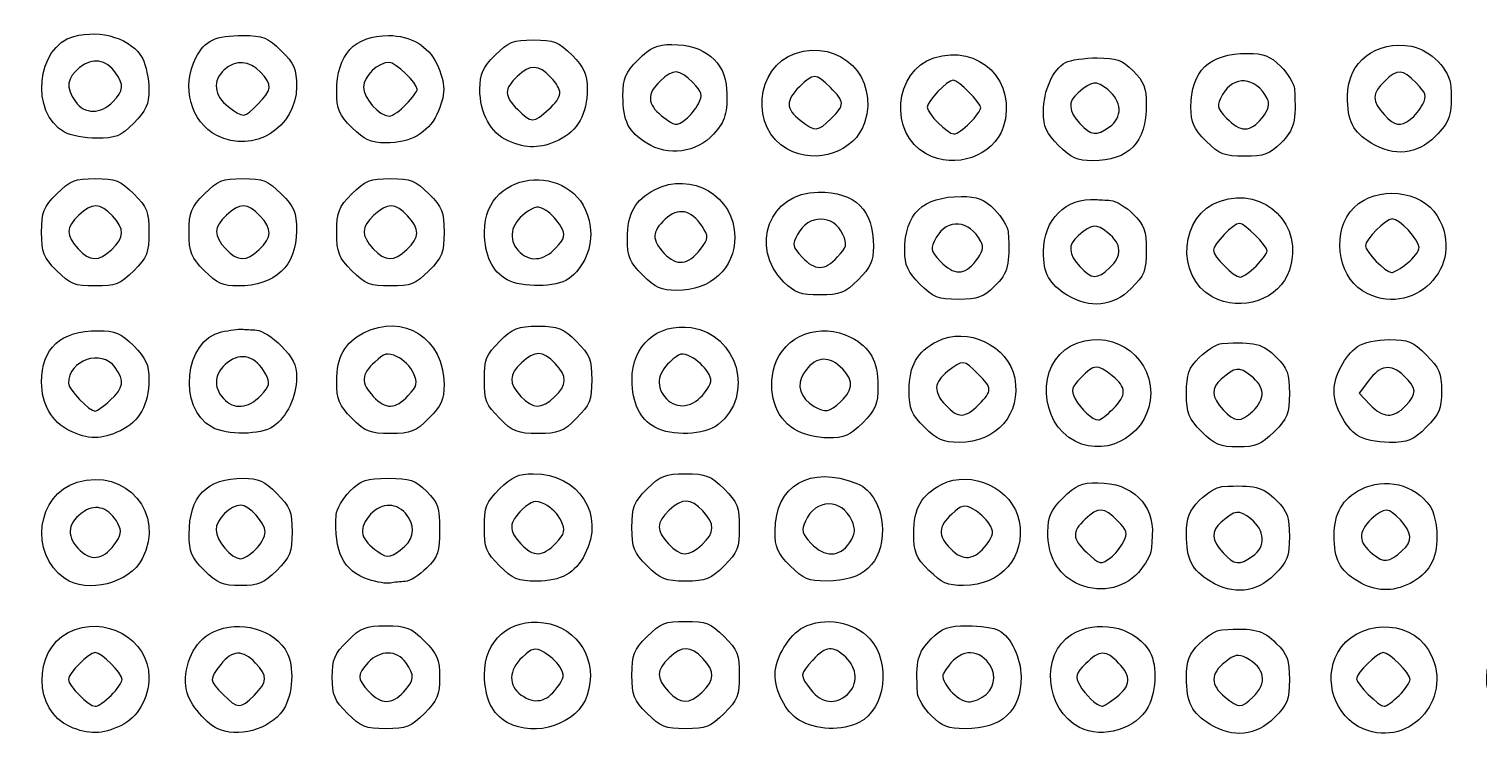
# Model space of a CAD drawing. Extents: x -1 to 2559, y 1 to 1442.
# Drawn here: x 1259.1 to 1691.3, y 743.3 to 957.9 of the extents above; entities that cross this region are included whole.
import ezdxf

# ---------------------------------------------------------------- set-up
doc = ezdxf.new("R2010")
doc.units = 0
doc.layers.get('0').update_dxf_attribs({"linetype": 'CONTINUOUS'})
doc.layers.add('IMAGE', color=7, linetype='CONTINUOUS')

# ---------------------------------------------------------------- blocks, each defined once
blk = doc.blocks.new('wave')
at = {"layer": 'IMAGE', "color": 7}
for points in [[(381.18, -673.7), (381.18, -673.7)], [(424.38, -674.43), (424.38, -674.43)], [(468.63, -674.42), (468.63, -674.42)], [(511.04, -676.01), (511.04, -676.01)], [(723.77, -678.47), (723.77, -678.47)], [(366.71, -682.76), (366.71, -682.76)], [(452.43, -681.42), (452.43, -681.42)], [(552.01, -678.91), (552.01, -678.91)], [(595.29, -678.68), (595.29, -678.68)], [(636.62, -680.01), (636.62, -680.01)], [(678.27, -681.21), (678.27, -681.21)], [(768.01, -678.91), (768.01, -678.91)], [(412.16, -683.79), (412.16, -683.79)], [(498.98, -685.33), (498.98, -685.33)], [(540.31, -686.09), (540.31, -686.09)], [(663.1, -686.75), (663.1, -686.75)], [(707.1, -685.42), (707.1, -685.42)], [(756.31, -686.02), (756.31, -686.02)], [(582.25, -687.86), (582.25, -687.86)], [(623.58, -689.2), (623.58, -689.2)], [(513.23, -717.29), (513.23, -717.29)], [(380.81, -717.72), (380.81, -717.72)], [(424.81, -717.72), (424.81, -717.72)], [(468.81, -717.72), (468.81, -717.72)], [(556.3, -717.69), (556.3, -717.69)], [(638.44, -721.14), (638.44, -721.14)], [(767.05, -721.85), (767.05, -721.85)], [(364.43, -724.08), (364.43, -724.08)], [(408.43, -724.08), (408.43, -724.08)], [(452.43, -724.08), (452.43, -724.08)], [(539.1, -725.42), (539.1, -725.42)], [(678.31, -723.23), (678.31, -723.23)], [(721.96, -722.68), (721.96, -722.68)], [(498.71, -726.76), (498.71, -726.76)], [(581.2, -727.45), (581.2, -727.45)], [(621.76, -728.08), (621.76, -728.08)], [(753.7, -730.05), (753.7, -730.05)], [(665.65, -731.35), (665.65, -731.35)], [(708.91, -731.86), (708.91, -731.86)], [(557.56, -760.46), (557.56, -760.46)], [(380.37, -762.68), (380.37, -762.68)], [(425.23, -761.29), (425.23, -761.29)], [(469.22, -761.3), (469.22, -761.3)], [(512.81, -761.72), (512.81, -761.72)], [(598.14, -763.05), (598.14, -763.05)], [(639.29, -764.01), (639.29, -764.01)], [(766.51, -764.36), (766.51, -764.36)], [(452.43, -768.08), (452.43, -768.08)], [(496.43, -768.08), (496.43, -768.08)], [(679.29, -765.34), (679.29, -765.34)], [(720.98, -765.9), (720.98, -765.9)], [(368.16, -771.72), (368.16, -771.72)], [(410.71, -770.76), (410.71, -770.76)], [(542.71, -770.76), (542.71, -770.76)], [(584.3, -771.34), (584.3, -771.34)], [(623.1, -770.75), (623.1, -770.75)], [(705.76, -772.08), (705.76, -772.08)], [(752.19, -773.2), (752.19, -773.2)], [(668.03, -774.93), (668.03, -774.93)], [(381.57, -805.78), (381.57, -805.78)], [(423.65, -807.23), (423.65, -807.23)], [(468.23, -806.21), (468.23, -806.21)], [(513.22, -805.3), (513.22, -805.3)], [(556.81, -805.72), (556.81, -805.72)], [(641.55, -805.8), (641.55, -805.8)], [(765.56, -807.54), (765.56, -807.54)], [(496.43, -812.08), (496.43, -812.08)], [(540.43, -812.08), (540.43, -812.08)], [(583.1, -812.08), (583.1, -812.08)], [(678.68, -809.57), (678.68, -809.57)], [(720.93, -809.21), (720.93, -809.21)], [(366.85, -815.87), (366.85, -815.87)], [(408.43, -813.42), (408.43, -813.42)], [(457.34, -816.12), (457.34, -816.12)], [(624.43, -813.42), (624.43, -813.42)], [(708.31, -816.68), (708.31, -816.68)], [(752.31, -816.68), (752.31, -816.68)], [(668.16, -817.12), (668.16, -817.12)], [(380.62, -850.68), (380.62, -850.68)], [(423.29, -850.68), (423.29, -850.68)], [(513.55, -848.46), (513.55, -848.46)], [(556.81, -849.72), (556.81, -849.72)], [(600.12, -850.41), (600.12, -850.41)], [(641.46, -850.41), (641.46, -850.41)], [(680.38, -851.19), (680.38, -851.19)], [(764.62, -850.68), (764.62, -850.68)], [(368.32, -860), (368.32, -860)], [(451.1, -856.08), (451.1, -856.08)], [(498.71, -858.76), (498.71, -858.76)], [(540.43, -856.08), (540.43, -856.08)], [(585.74, -858.07), (585.74, -858.07)], [(625.13, -856.72), (625.13, -856.72)], [(708.31, -859.35), (708.31, -859.35)], [(753.9, -860.68), (753.9, -860.68)]]:
    blk.add_lwpolyline(points, close=True, dxfattribs=at)
for points in [[(597.22, -719.96), (597.22, -719.96)], [(755.46, -756.93), (752.73, -760.58), (755.88, -763.93)], [(600.72, -805.23), (600.72, -805.23)], [(467.84, -849.7), (467.84, -849.7)], [(720.98, -851.23), (720.98, -851.23)], [(413.22, -861.01), (413.23, -861.01)], [(669.35, -860.26), (669.36, -860.26)]]:
    blk.add_lwpolyline(points, dxfattribs=at)
for points in [[(369.51, -654.2), (377.63, -652), (386.99, -654.99), (389.96, -660.74)], [(366.71, -682.76), (356.38, -677.03), (358.32, -657.23), (369.51, -654.2)], [(405.91, -660.59), (408.59, -655.41), (411.68, -653.95), (419.94, -653.95)], [(419.94, -653.95), (426, -653.95), (427.38, -654.5), (431.36, -658.48)], [(447.9, -670.68), (447.9, -659.58), (453.1, -653.95), (463.36, -653.95)], [(463.36, -653.95), (469.91, -653.95), (475.17, -657.05), (477.72, -662.43)], [(495.1, -659.82), (499.09, -655.82), (500.46, -655.28), (506.56, -655.28)], [(506.56, -655.28), (512.67, -655.28), (514.04, -655.82), (518.03, -659.82)], [(537.76, -661.15), (541.46, -657.45), (543.31, -656.62), (547.83, -656.62)], [(547.83, -656.62), (557.45, -656.62), (563.75, -661.77), (564.12, -669.95)], [(584.55, -659.29), (598.02, -654.84), (609.68, -666.47), (605.24, -679.93)], [(625.88, -660.62), (639.36, -656.17), (651.01, -667.8), (646.57, -681.27)], [(749.23, -671.93), (749.23, -661.82), (757.82, -655.18), (768.34, -657.15)], [(381.94, -665.08), (379.1, -661.03), (375.14, -660.45), (371.25, -663.51)], [(389.96, -660.74), (391.02, -662.8), (391.9, -666.97), (391.9, -670.02)], [(412.16, -683.79), (404.41, -679.84), (401.51, -669.09), (405.91, -660.59)], [(425.18, -664.87), (421.94, -661.39), (417.69, -661.12), (414.33, -664.16)], [(431.36, -658.48), (435.21, -662.33), (435.9, -663.95), (435.9, -669.17)], [(490.56, -669.88), (490.56, -665.37), (491.4, -663.51), (495.1, -659.82)], [(518.03, -659.82), (521.73, -663.51), (522.56, -665.37), (522.56, -669.88)], [(533.23, -671.9), (533.23, -666.61), (533.9, -665.01), (537.76, -661.15)], [(582.25, -687.86), (571.12, -681.82), (572.61, -663.23), (584.55, -659.29)], [(623.58, -689.2), (612.45, -683.16), (613.95, -664.56), (625.88, -660.62)], [(665.16, -661.99), (666.57, -661.23), (670.81, -660.62), (674.58, -660.62)], [(674.58, -660.62), (680.38, -660.62), (682.04, -661.22), (685.33, -664.51)], [(702.56, -675.35), (702.56, -664.43), (707.95, -659.28), (719.4, -659.28)], [(719.4, -659.28), (724.29, -659.28), (726.17, -660.02), (729.33, -663.18)], [(768.34, -657.15), (774.01, -658.22), (779.76, -664.19), (780.05, -669.32)], [(371.25, -663.51), (367.39, -666.54), (367.03, -669.45), (369.97, -673.65)], [(381.18, -673.7), (384.41, -670.23), (384.54, -668.79), (381.94, -665.08)], [(414.33, -664.16), (410.79, -667.36), (411.31, -671.95), (415.56, -675.13)], [(424.38, -674.43), (428.61, -670.21), (428.74, -668.69), (425.18, -664.87)], [(463.59, -661.95), (460.23, -661.95), (455.9, -666.09), (455.9, -669.31)], [(471.9, -669.95), (471.9, -668.22), (465.38, -661.95), (463.59, -661.95)], [(477.72, -662.43), (480.46, -668.22), (480.46, -671.68), (477.72, -677.47)], [(511.66, -666.37), (508.05, -662.52), (505.59, -662.48), (501.65, -666.18)], [(554.01, -667.94), (549.93, -663.86), (548.28, -663.79), (544.32, -667.51)], [(595.05, -669.46), (590.72, -665.14), (589.94, -665.12), (585.84, -669.22)], [(658.56, -676.68), (658.56, -670.35), (661.41, -663.99), (665.16, -661.99)], [(685.33, -664.51), (688.49, -667.67), (689.23, -669.55), (689.23, -674.45)], [(725.27, -672.7), (721.81, -666.23), (715.26, -665.67), (711.97, -671.54)], [(729.33, -663.18), (731.48, -665.32), (733.3, -668.32), (733.4, -669.85)], [(769.68, -668.1), (765.45, -663.87), (764.28, -663.79), (760.32, -667.51)], [(391.9, -670.02), (391.9, -674.53), (391.06, -676.38), (387.36, -680.08)], [(435.9, -669.17), (435.9, -681.45), (423.07, -689.35), (412.16, -683.79)], [(455.9, -669.31), (455.9, -672.72), (460.53, -677.95), (463.54, -677.95)], [(468.63, -674.42), (470.43, -672.48), (471.9, -670.47), (471.9, -669.95)], [(498.98, -685.33), (493.76, -683.06), (490.56, -677.2), (490.56, -669.88)], [(501.65, -666.18), (497.72, -669.87), (497.76, -671.94), (501.84, -676.01)], [(511.04, -676.01), (515.32, -672.04), (515.43, -670.37), (511.66, -666.37)], [(522.56, -669.88), (522.56, -677.26), (519.67, -682.45), (514.09, -685.1)], [(544.32, -667.51), (540.28, -671.3), (540.41, -674.45), (544.74, -677.85)], [(555.73, -674.27), (557.12, -671.67), (556.89, -670.82), (554.01, -667.94)], [(564.12, -669.95), (564.45, -677.07), (563.77, -679.38), (560.19, -683.39)], [(585.84, -669.22), (581.65, -673.41), (581.71, -675.75), (586.08, -679.19)], [(595.29, -678.68), (599.4, -674.57), (599.38, -673.79), (595.05, -669.46)], [(631.65, -667.28), (629.95, -667.28), (623.9, -673.53), (623.9, -675.28)], [(639.9, -675.52), (639.9, -673.95), (633.23, -667.28), (631.65, -667.28)], [(677.74, -670.06), (674.21, -667.29), (673.11, -667.41), (668.9, -671.03)], [(733.4, -669.85), (733.99, -679.62), (733.4, -681.99), (729.33, -686.05)], [(760.32, -667.51), (756.47, -671.13), (756.42, -673.59), (760.13, -677.53)], [(771.65, -674.43), (772.93, -672.01), (772.64, -671.05), (769.68, -668.1)], [(780.05, -669.32), (780.51, -677.41), (779.79, -679.65), (775.36, -684.08)], [(369.97, -673.65), (372.62, -677.44), (377.67, -677.46), (381.18, -673.7)], [(452.43, -681.42), (448.57, -677.56), (447.9, -675.96), (447.9, -670.68)], [(540.31, -686.09), (534.79, -682.62), (533.23, -679.5), (533.23, -671.9)], [(552.01, -678.91), (553.18, -678.01), (554.85, -675.93), (555.73, -674.27)], [(668.9, -671.03), (665.78, -673.7), (665.96, -676.46), (669.46, -680.2)], [(678.27, -681.21), (682.27, -678.4), (682.04, -673.45), (677.74, -670.06)], [(711.97, -671.54), (710.09, -674.91), (710.17, -675.35), (713.16, -678.54)], [(723.77, -678.47), (725.74, -675.97), (726.16, -674.36), (725.27, -672.7)], [(756.31, -686.02), (750.81, -682.66), (749.23, -679.52), (749.23, -671.93)], [(415.56, -675.13), (420.23, -678.61), (420.2, -678.61), (424.38, -674.43)], [(477.72, -677.47), (475.07, -683.06), (469.88, -685.95), (462.5, -685.95)], [(463.54, -677.95), (464.54, -677.95), (466.83, -676.36), (468.63, -674.42)], [(501.84, -676.01), (505.9, -680.07), (506.65, -680.07), (511.04, -676.01)], [(544.74, -677.85), (548.79, -681.04), (549.16, -681.09), (552.01, -678.91)], [(623.9, -675.28), (623.9, -677.17), (630.01, -683.28), (631.9, -683.28)], [(636.62, -680.01), (638.42, -678.21), (639.9, -676.19), (639.9, -675.52)], [(663.1, -686.75), (659.4, -683.05), (658.56, -681.2), (658.56, -676.68)], [(689.23, -674.45), (689.23, -685.89), (684.09, -691.28), (673.16, -691.28)], [(707.1, -685.42), (703.4, -681.72), (702.56, -679.86), (702.56, -675.35)], [(713.16, -678.54), (717.23, -682.88), (720.32, -682.86), (723.77, -678.47)], [(760.13, -677.53), (763.38, -680.99), (764.94, -681.26), (768.01, -678.91)], [(768.01, -678.91), (769.18, -678.01), (770.81, -676), (771.65, -674.43)], [(376.36, -684.57), (372.81, -684.54), (368.46, -683.73), (366.71, -682.76)], [(387.36, -680.08), (383.43, -684.01), (381.97, -684.61), (376.36, -684.57)], [(462.5, -685.95), (457.98, -685.95), (456.13, -685.11), (452.43, -681.42)], [(605.24, -679.93), (602.36, -688.65), (590.95, -692.59), (582.25, -687.86)], [(586.08, -679.19), (590.54, -682.7), (591.31, -682.66), (595.29, -678.68)], [(646.57, -681.27), (643.69, -689.99), (632.29, -693.92), (623.58, -689.2)], [(631.9, -683.28), (632.7, -683.28), (634.82, -681.81), (636.62, -680.01)], [(669.46, -680.2), (672.88, -683.83), (674.29, -683.99), (678.27, -681.21)], [(514.09, -685.1), (508.55, -687.73), (504.63, -687.79), (498.98, -685.33)], [(560.19, -683.39), (555.29, -688.87), (546.61, -690.05), (540.31, -686.09)], [(673.16, -691.28), (668.65, -691.28), (666.8, -690.45), (663.1, -686.75)], [(718.53, -689.95), (712.46, -689.95), (711.08, -689.4), (707.1, -685.42)], [(729.33, -686.05), (726.03, -689.36), (724.38, -689.95), (718.53, -689.95)], [(775.36, -684.08), (769.98, -689.47), (763.12, -690.16), (756.31, -686.02)], [(491.94, -712.46), (491.79, -692.79), (520.86, -691.36), (523.48, -710.92)], [(542.58, -699.94), (553.57, -694.26), (566.56, -701.84), (566.56, -713.95)], [(364.43, -701.15), (368.42, -697.16), (369.79, -696.62), (375.9, -696.62)], [(375.9, -696.62), (382, -696.62), (383.37, -697.16), (387.36, -701.15)], [(408.43, -701.15), (412.42, -697.16), (413.79, -696.62), (419.9, -696.62)], [(419.9, -696.62), (426, -696.62), (427.37, -697.16), (431.36, -701.15)], [(452.43, -701.15), (456.42, -697.16), (457.79, -696.62), (463.9, -696.62)], [(463.9, -696.62), (470, -696.62), (471.37, -697.16), (475.36, -701.15)], [(534.56, -714.38), (534.56, -707.04), (536.86, -702.9), (542.58, -699.94)], [(711.21, -703.29), (724.69, -698.84), (736.35, -710.47), (731.9, -723.93)], [(751.17, -705.22), (757.8, -698.59), (771.24, -699.96), (775.99, -707.75)], [(359.9, -712.62), (359.9, -706.51), (360.44, -705.14), (364.43, -701.15)], [(381, -707.7), (377.38, -703.85), (374.93, -703.81), (370.98, -707.51)], [(387.36, -701.15), (391.36, -705.14), (391.9, -706.51), (391.9, -712.62)], [(403.9, -712.62), (403.9, -706.51), (404.44, -705.14), (408.43, -701.15)], [(425, -707.7), (421.38, -703.85), (418.93, -703.81), (414.98, -707.51)], [(431.36, -701.15), (435.28, -705.07), (435.9, -706.57), (435.9, -712.19)], [(447.9, -712.62), (447.9, -706.51), (448.44, -705.14), (452.43, -701.15)], [(469, -707.7), (465.38, -703.85), (462.93, -703.81), (458.98, -707.51)], [(475.36, -701.15), (479.36, -705.14), (479.9, -706.51), (479.9, -712.62)], [(581.2, -727.45), (570.73, -716.99), (576.95, -700.62), (591.4, -700.62)], [(591.4, -700.62), (602.54, -700.62), (607.9, -705.87), (607.9, -716.81)], [(617.23, -718.02), (617.23, -707.09), (622.62, -701.95), (634.06, -701.95)], [(634.06, -701.95), (638.96, -701.95), (640.84, -702.69), (644, -705.85)], [(658.57, -718.37), (658.58, -708.89), (665.32, -702.2), (674.23, -702.83)], [(674.23, -702.83), (675.15, -702.9), (677.14, -703.02), (678.67, -703.12)], [(678.67, -703.12), (680.19, -703.21), (683.19, -705.04), (685.33, -707.18)], [(708.91, -731.86), (697.78, -725.82), (699.28, -707.23), (711.21, -703.29)], [(370.98, -707.51), (367.14, -711.13), (367.09, -713.59), (370.8, -717.53)], [(380.81, -717.72), (384.66, -714.1), (384.7, -711.65), (381, -707.7)], [(414.98, -707.51), (411.14, -711.13), (411.09, -713.59), (414.8, -717.53)], [(424.81, -717.72), (428.66, -714.1), (428.7, -711.65), (425, -707.7)], [(458.98, -707.51), (455.14, -711.13), (455.09, -713.59), (458.8, -717.53)], [(468.81, -717.72), (472.66, -714.1), (472.7, -711.65), (469, -707.7)], [(504.05, -706.96), (499.76, -710.15), (498.92, -714.67), (502, -718.06)], [(510.3, -706.09), (507.94, -704.62), (507.02, -704.74), (504.05, -706.96)], [(514.71, -710.89), (513.81, -709.2), (511.82, -707.05), (510.3, -706.09)], [(545.78, -708.72), (541.79, -712.47), (541.73, -714.89), (545.51, -718.92)], [(556.8, -710.79), (553.57, -705.86), (549.62, -705.12), (545.78, -708.72)], [(598.79, -713.26), (596.02, -707.16), (588.51, -707.16), (585.25, -713.25)], [(639.94, -715.36), (636.48, -708.9), (629.93, -708.33), (626.64, -714.21)], [(644, -705.85), (646.14, -707.99), (647.97, -710.99), (648.06, -712.51)], [(685.33, -707.18), (688.64, -710.48), (689.23, -712.13), (689.23, -717.98)], [(753.7, -730.05), (745.91, -725.3), (744.54, -711.85), (751.17, -705.22)], [(775.99, -707.75), (785.07, -722.64), (768.58, -739.12), (753.7, -730.05)], [(762.56, -708.62), (760.68, -708.62), (754.56, -714.73), (754.56, -716.62)], [(770.56, -717.13), (770.56, -714.85), (764.71, -708.62), (762.56, -708.62)], [(364.43, -724.08), (360.44, -720.09), (359.9, -718.72), (359.9, -712.62)], [(391.9, -712.62), (391.9, -718.72), (391.36, -720.09), (387.36, -724.08)], [(408.43, -724.08), (404.44, -720.09), (403.9, -718.72), (403.9, -712.62)], [(435.9, -712.19), (435.9, -722.66), (429.59, -728.62), (418.5, -728.62)], [(452.43, -724.08), (448.44, -720.09), (447.9, -718.72), (447.9, -712.62)], [(479.9, -712.62), (479.9, -718.72), (479.36, -720.09), (475.36, -724.08)], [(498.71, -726.76), (494.21, -724.26), (492, -719.6), (491.94, -712.46)], [(513.23, -717.29), (515.94, -714.4), (516.14, -713.55), (514.71, -710.89)], [(523.48, -710.92), (524.29, -716.91), (521.63, -723.25), (516.94, -726.53)], [(556.3, -717.69), (558.8, -714.33), (558.83, -713.89), (556.8, -710.79)], [(648.06, -712.51), (648.65, -722.29), (648.06, -724.66), (644, -728.72)], [(677.74, -712.73), (674.21, -709.95), (673.11, -710.07), (668.9, -713.69)], [(678.31, -723.23), (682.19, -719.62), (682, -716.08), (677.74, -712.73)], [(716.99, -709.95), (715.28, -709.95), (709.23, -716.19), (709.23, -717.95)], [(725.23, -718.19), (725.23, -716.62), (718.56, -709.95), (716.99, -709.95)], [(370.8, -717.53), (374.41, -721.38), (376.87, -721.42), (380.81, -717.72)], [(414.8, -717.53), (418.41, -721.38), (420.87, -721.42), (424.81, -717.72)], [(458.8, -717.53), (462.41, -721.38), (464.87, -721.42), (468.81, -717.72)], [(502, -718.06), (505.17, -721.56), (509.49, -721.26), (513.23, -717.29)], [(539.1, -725.42), (535.18, -721.5), (534.56, -720), (534.56, -714.38)], [(566.56, -713.95), (566.56, -723.46), (559.51, -729.95), (549.16, -729.95)], [(585.25, -713.25), (583.62, -716.3), (583.75, -716.95), (586.57, -719.95)], [(597.22, -719.96), (599.91, -717.09), (600.13, -716.18), (598.79, -713.26)], [(607.9, -716.81), (607.9, -721.18), (607.03, -723.08), (603.36, -726.75)], [(626.64, -714.21), (624.76, -717.58), (624.83, -718.02), (627.83, -721.21)], [(638.44, -721.14), (640.41, -718.63), (640.83, -717.02), (639.94, -715.36)], [(668.9, -713.69), (665.78, -716.36), (665.96, -719.13), (669.46, -722.86)], [(754.56, -716.62), (754.56, -718.37), (760.62, -724.62), (762.32, -724.62)], [(767.05, -721.85), (768.98, -720.33), (770.56, -718.21), (770.56, -717.13)], [(545.51, -718.92), (549.16, -722.8), (552.81, -722.39), (556.3, -717.69)], [(586.57, -719.95), (590.52, -724.16), (593.27, -724.16), (597.22, -719.96)], [(621.76, -728.08), (618.06, -724.38), (617.23, -722.53), (617.23, -718.02)], [(627.83, -721.21), (631.9, -725.54), (634.99, -725.52), (638.44, -721.14)], [(665.65, -731.35), (660.34, -728.11), (658.56, -724.86), (658.57, -718.37)], [(689.23, -717.98), (689.23, -724.05), (688.68, -725.43), (684.7, -729.42)], [(709.23, -717.95), (709.23, -719.84), (715.34, -725.95), (717.23, -725.95)], [(721.96, -722.68), (723.76, -720.88), (725.23, -718.86), (725.23, -718.19)], [(762.32, -724.62), (762.99, -724.62), (765.12, -723.37), (767.05, -721.85)], [(375.9, -728.62), (369.79, -728.62), (368.42, -728.08), (364.43, -724.08)], [(387.36, -724.08), (383.37, -728.08), (382, -728.62), (375.9, -728.62)], [(418.5, -728.62), (413.98, -728.62), (412.13, -727.78), (408.43, -724.08)], [(463.9, -728.62), (457.79, -728.62), (456.42, -728.08), (452.43, -724.08)], [(475.36, -724.08), (471.37, -728.08), (470, -728.62), (463.9, -728.62)], [(549.16, -729.95), (544.65, -729.95), (542.8, -729.11), (539.1, -725.42)], [(669.46, -722.86), (673.02, -726.65), (674.57, -726.72), (678.31, -723.23)], [(731.9, -723.93), (729.02, -732.65), (717.62, -736.59), (708.91, -731.86)], [(717.23, -725.95), (718.03, -725.95), (720.16, -724.48), (721.96, -722.68)], [(516.94, -726.53), (513.33, -729.06), (503.1, -729.19), (498.71, -726.76)], [(591.93, -731.28), (586.1, -731.28), (584.43, -730.68), (581.2, -727.45)], [(603.36, -726.75), (599.38, -730.74), (598, -731.28), (591.93, -731.28)], [(633.2, -732.62), (627.13, -732.62), (625.75, -732.07), (621.76, -728.08)], [(644, -728.72), (640.7, -732.02), (639.05, -732.62), (633.2, -732.62)], [(684.7, -729.42), (679.31, -734.8), (672.45, -735.5), (665.65, -731.35)], [(455.91, -742.61), (467.68, -736.52), (479.9, -744.37), (479.9, -758.02)], [(359.9, -757.28), (359.9, -747.1), (365.56, -741.95), (376.76, -741.95)], [(376.76, -741.95), (381.89, -741.95), (383.54, -742.65), (387.36, -746.48)], [(410.71, -770.76), (400.35, -765.01), (402.39, -744.66), (413.56, -742.3)], [(413.56, -742.3), (415.95, -741.79), (418.65, -741.43), (419.56, -741.5)], [(419.56, -741.5), (420.48, -741.56), (422.49, -741.69), (424.03, -741.78)], [(424.03, -741.78), (425.57, -741.87), (428.87, -743.99), (431.36, -746.48)], [(447.9, -757.05), (447.9, -749.7), (450.19, -745.57), (455.91, -742.61)], [(496.43, -745.15), (500.42, -741.16), (501.79, -740.62), (507.9, -740.62)], [(507.9, -740.62), (514, -740.62), (515.37, -741.16), (519.36, -745.15)], [(535.94, -756.58), (535.86, -746.31), (543.41, -739.66), (553.6, -741.03)], [(553.6, -741.03), (567.47, -742.89), (572.58, -761.31), (561.62, -769.93)], [(578.42, -752.55), (581.19, -743.33), (592.08, -739.22), (601.22, -743.94)], [(626.86, -745.13), (635.75, -740.53), (648.2, -746.43), (650.01, -756.1)], [(666.78, -746.5), (677.73, -740.84), (690.56, -748.46), (690.56, -760.62)], [(381.82, -752.91), (377.89, -747.3), (367.9, -750.69), (367.9, -757.64)], [(387.36, -746.48), (391.06, -750.18), (391.9, -752.03), (391.9, -756.55)], [(431.36, -746.48), (434.86, -749.98), (435.9, -752.13), (435.9, -755.88)], [(491.9, -756.62), (491.9, -750.51), (492.44, -749.14), (496.43, -745.15)], [(513, -751.7), (509.38, -747.85), (506.93, -747.81), (502.98, -751.51)], [(519.36, -745.15), (523.36, -749.14), (523.9, -750.51), (523.9, -756.62)], [(601.22, -743.94), (606.93, -746.9), (609.23, -751.04), (609.23, -758.38)], [(618.56, -759.71), (618.56, -752.27), (620.86, -748.23), (626.86, -745.13)], [(668.03, -774.93), (657.21, -769.37), (656.44, -751.85), (666.78, -746.5)], [(705.13, -749.85), (707.27, -747.7), (710.27, -745.87), (711.79, -745.78)], [(711.79, -745.78), (721.57, -745.19), (723.94, -745.79), (728, -749.85)], [(745.23, -759.95), (745.23, -755.44), (748.44, -749.32), (752.19, -746.7)], [(752.19, -746.7), (753.89, -745.5), (757.92, -744.62), (761.66, -744.62)], [(761.66, -744.62), (767.28, -744.62), (768.78, -745.23), (772.7, -749.15)], [(415.32, -751.45), (411.39, -754.54), (410.92, -758.66), (414.1, -762.18)], [(426.64, -754.77), (423.86, -749.57), (419.38, -748.25), (415.32, -751.45)], [(459.22, -751.29), (455.14, -755.13), (455.04, -757.53), (458.8, -761.53)], [(465.9, -749.71), (463, -748.39), (462.08, -748.61), (459.22, -751.29)], [(470.8, -754.61), (469.96, -752.76), (467.75, -750.55), (465.9, -749.71)], [(502.98, -751.51), (499.14, -755.13), (499.09, -757.59), (502.8, -761.53)], [(512.81, -761.72), (516.66, -758.1), (516.7, -755.65), (513, -751.7)], [(547.23, -751.29), (543.34, -754.93), (542.98, -758.72), (546.16, -762.24)], [(553.62, -749.8), (550.96, -748.38), (550.11, -748.57), (547.23, -751.29)], [(558.42, -754.21), (557.47, -752.69), (555.31, -750.7), (553.62, -749.8)], [(598.01, -752.72), (594.21, -749.15), (590.23, -749.85), (587.1, -754.63)], [(639.05, -754.8), (634.82, -750.57), (634.53, -750.54), (630.08, -754.05)], [(679.05, -755.38), (674.58, -751.86), (673.82, -751.91), (669.78, -755.94)], [(701.23, -760.65), (701.23, -754.8), (701.82, -753.15), (705.13, -749.85)], [(728, -749.85), (731.3, -753.15), (731.9, -754.8), (731.9, -760.65)], [(766.02, -755.39), (762.08, -751.7), (759.03, -752.14), (755.46, -756.93)], [(772.7, -749.15), (776.57, -753.02), (777.23, -754.6), (777.23, -759.95)], [(380.37, -762.68), (384.43, -758.91), (384.71, -757.04), (381.82, -752.91)], [(425.23, -761.29), (427.99, -758.35), (428.15, -757.58), (426.64, -754.77)], [(435.9, -755.88), (435.9, -761.66), (433.05, -767.65), (428.94, -770.53)], [(469.22, -761.3), (471.91, -758.43), (472.12, -757.51), (470.8, -754.61)], [(557.56, -760.46), (559.77, -757.49), (559.89, -756.57), (558.42, -754.21)], [(584.3, -771.34), (578.56, -767.84), (576.15, -760.14), (578.42, -752.55)], [(587.1, -754.63), (584.8, -758.13), (586.06, -762.08), (590.25, -764.52)], [(598.14, -763.05), (602.08, -759.35), (602.05, -756.52), (598.01, -752.72)], [(630.08, -754.05), (625.8, -757.41), (625.64, -760.13), (629.46, -764.2)], [(650.01, -756.1), (652.01, -766.74), (644.63, -775.27), (633.43, -775.28)], [(639.29, -764.01), (643.4, -759.9), (643.38, -759.13), (639.05, -754.8)], [(669.78, -755.94), (666.9, -758.82), (666.67, -759.67), (668.06, -762.27)], [(679.29, -765.34), (683.48, -761.16), (683.42, -758.82), (679.05, -755.38)], [(711.56, -756.36), (708.45, -759.03), (708.62, -761.8), (712.13, -765.53)], [(720.41, -755.4), (716.88, -752.62), (715.78, -752.74), (711.56, -756.36)], [(720.98, -765.9), (724.86, -762.29), (724.66, -758.75), (720.41, -755.4)], [(766.51, -764.36), (770.02, -760.6), (769.94, -759.08), (766.02, -755.39)], [(368.16, -771.72), (362.91, -769.13), (359.9, -763.86), (359.9, -757.28)], [(367.9, -757.64), (367.9, -759.44), (374.17, -765.95), (375.9, -765.95)], [(391.9, -756.55), (391.9, -763.93), (389.01, -769.12), (383.42, -771.77)], [(452.43, -768.08), (448.51, -764.17), (447.9, -762.66), (447.9, -757.05)], [(479.9, -758.02), (479.9, -762.53), (479.06, -764.38), (475.36, -768.08)], [(496.43, -768.08), (492.44, -764.09), (491.9, -762.72), (491.9, -756.62)], [(523.9, -756.62), (523.9, -762.72), (523.36, -764.09), (519.36, -768.08)], [(542.71, -770.76), (538.23, -768.27), (536, -763.6), (535.94, -756.58)], [(546.16, -762.24), (549.2, -765.6), (554.34, -764.79), (557.56, -760.46)], [(609.23, -758.38), (609.23, -764), (608.61, -765.5), (604.7, -769.42)], [(623.1, -770.75), (619.18, -766.83), (618.56, -765.33), (618.56, -759.71)], [(690.56, -760.62), (690.56, -772.22), (678.12, -780.12), (668.03, -774.93)], [(705.76, -772.08), (701.78, -768.09), (701.23, -766.72), (701.23, -760.65)], [(731.9, -760.65), (731.9, -766.72), (731.35, -768.09), (727.36, -772.08)], [(752.19, -773.2), (748.44, -770.58), (745.23, -764.46), (745.23, -759.95)], [(777.23, -759.95), (777.23, -765.3), (776.57, -766.88), (772.7, -770.75)], [(375.9, -765.95), (376.42, -765.95), (378.43, -764.48), (380.37, -762.68)], [(414.1, -762.18), (417.17, -765.57), (421.53, -765.22), (425.23, -761.29)], [(458.8, -761.53), (462.52, -765.49), (465.33, -765.43), (469.22, -761.3)], [(502.8, -761.53), (506.41, -765.38), (508.87, -765.42), (512.81, -761.72)], [(590.25, -764.52), (593.61, -766.48), (594.71, -766.28), (598.14, -763.05)], [(629.46, -764.2), (633.15, -768.12), (635.22, -768.08), (639.29, -764.01)], [(668.06, -762.27), (669.73, -765.4), (673.12, -768.5), (674.96, -768.57)], [(755.88, -763.93), (759.75, -768.05), (762.95, -768.18), (766.51, -764.36)], [(463.9, -772.62), (457.79, -772.62), (456.42, -772.08), (452.43, -768.08)], [(475.36, -768.08), (471.37, -772.08), (470, -772.62), (463.9, -772.62)], [(507.9, -772.62), (501.79, -772.62), (500.42, -772.08), (496.43, -768.08)], [(519.36, -768.08), (515.37, -772.08), (514, -772.62), (507.9, -772.62)], [(604.7, -769.42), (600.93, -773.18), (599.18, -773.95), (594.36, -773.94)], [(674.96, -768.57), (675.54, -768.6), (677.49, -767.14), (679.29, -765.34)], [(712.13, -765.53), (715.69, -769.32), (717.24, -769.38), (720.98, -765.9)], [(383.42, -771.77), (377.67, -774.5), (373.77, -774.49), (368.16, -771.72)], [(428.94, -770.53), (425.33, -773.06), (415.1, -773.19), (410.71, -770.76)], [(561.62, -769.93), (557.62, -773.08), (547.68, -773.51), (542.71, -770.76)], [(594.36, -773.94), (590.97, -773.94), (586.8, -772.86), (584.3, -771.34)], [(633.43, -775.28), (628.61, -775.28), (626.87, -774.52), (623.1, -770.75)], [(716.56, -776.62), (711.21, -776.62), (709.63, -775.95), (705.76, -772.08)], [(727.36, -772.08), (723.49, -775.95), (721.91, -776.62), (716.56, -776.62)], [(761.66, -775.28), (757.92, -775.28), (753.89, -774.4), (752.19, -773.2)], [(772.7, -770.75), (768.78, -774.67), (767.28, -775.28), (761.66, -775.28)], [(578.57, -801.75), (578.58, -788.07), (589.04, -781.96), (602.96, -787.51)], [(370.5, -787.14), (385.21, -782.74), (396.86, -796.48), (389.87, -809.99)], [(403.9, -802.68), (403.9, -791.3), (409.08, -785.95), (420.09, -785.95)], [(420.09, -785.95), (424.46, -785.95), (426.37, -786.82), (430.03, -790.48)], [(451.79, -789.85), (455.18, -786.46), (456.68, -785.95), (463.23, -785.95)], [(463.23, -785.95), (469.78, -785.95), (471.28, -786.46), (474.67, -789.85)], [(496.43, -789.15), (500.13, -785.45), (501.98, -784.62), (506.5, -784.62)], [(506.5, -784.62), (520.15, -784.62), (527.99, -796.83), (521.9, -808.6)], [(540.43, -789.15), (544.42, -785.16), (545.79, -784.62), (551.9, -784.62)], [(551.9, -784.62), (558, -784.62), (559.37, -785.16), (563.36, -789.15)], [(628.19, -787.8), (637.08, -783.2), (649.53, -789.1), (651.35, -798.76)], [(753.24, -789.27), (760.32, -785.61), (769.29, -787.78), (773.82, -794.24)], [(366.85, -815.87), (356.15, -808.37), (358.38, -790.77), (370.5, -787.14)], [(430.03, -790.48), (434.02, -794.48), (434.56, -795.84), (434.56, -801.95)], [(447.71, -796.85), (447.81, -795.14), (449.65, -791.99), (451.79, -789.85)], [(474.67, -789.85), (478.05, -793.24), (478.56, -794.73), (478.56, -801.28)], [(491.9, -800.62), (491.9, -794.51), (492.44, -793.14), (496.43, -789.15)], [(535.9, -800.62), (535.9, -794.51), (536.44, -793.14), (540.43, -789.15)], [(563.36, -789.15), (567.36, -793.14), (567.9, -794.51), (567.9, -800.62)], [(602.96, -787.51), (607.48, -789.31), (610.56, -794.84), (610.56, -801.15)], [(619.9, -802.38), (619.9, -794.94), (622.19, -790.9), (628.19, -787.8)], [(664.43, -791.82), (668.2, -788.05), (669.94, -787.28), (674.76, -787.29)], [(674.76, -787.29), (684.97, -787.3), (691.66, -793.74), (691.01, -802.95)], [(705.13, -792.51), (707.27, -790.37), (710.27, -788.54), (711.79, -788.45)], [(711.79, -788.45), (721.57, -787.86), (723.94, -788.45), (728, -792.51)], [(745.23, -803), (745.23, -796.38), (747.71, -792.14), (753.24, -789.27)], [(382.67, -799.48), (380.2, -794.86), (376.23, -793.42), (372.57, -795.82)], [(419.28, -793.95), (416.19, -793.95), (411.9, -798.23), (411.9, -801.31)], [(426.56, -801.95), (426.56, -799.25), (421.74, -793.95), (419.28, -793.95)], [(468.36, -796.39), (465.22, -792.92), (460.55, -793.36), (457.36, -797.42)], [(503.22, -795.29), (499.14, -799.13), (499.04, -801.53), (502.8, -805.53)], [(509.9, -793.71), (507, -792.39), (506.08, -792.61), (503.22, -795.29)], [(514.8, -798.61), (513.96, -796.76), (511.75, -794.55), (509.9, -793.71)], [(557, -795.7), (553.38, -791.85), (550.93, -791.81), (546.98, -795.51)], [(601.43, -798.52), (598.41, -791.9), (590.67, -792), (587.61, -798.71)], [(637.62, -795.14), (634.96, -793.71), (634.11, -793.91), (631.23, -796.62)], [(642.42, -799.54), (641.47, -798.02), (639.31, -796.04), (637.62, -795.14)], [(659.9, -801.88), (659.9, -797.37), (660.73, -795.51), (664.43, -791.82)], [(680.68, -798.61), (676.6, -794.53), (674.94, -794.46), (670.98, -798.18)], [(701.23, -802.6), (701.23, -797.54), (701.94, -795.7), (705.13, -792.51)], [(720.41, -798.06), (716.88, -795.29), (715.78, -795.41), (711.56, -799.03)], [(728, -792.51), (731.3, -795.82), (731.9, -797.46), (731.9, -803.31)], [(765, -798.37), (761.41, -794.55), (760.21, -794.52), (756.32, -798.18)], [(773.82, -794.24), (774.96, -795.87), (775.9, -799.94), (775.9, -803.28)], [(372.57, -795.82), (367.77, -798.97), (367.1, -802.93), (370.72, -806.78)], [(381.57, -805.78), (383.67, -802.95), (383.88, -801.75), (382.67, -799.48)], [(457.34, -816.12), (449.86, -813.64), (447.03, -807.98), (447.71, -796.85)], [(457.36, -797.42), (454.3, -801.31), (455.09, -804.3), (460.12, -807.83)], [(468.23, -806.21), (471.17, -803.68), (471.22, -799.55), (468.36, -796.39)], [(513.22, -805.3), (515.91, -802.43), (516.12, -801.51), (514.8, -798.61)], [(546.98, -795.51), (543.14, -799.13), (543.09, -801.59), (546.8, -805.53)], [(556.81, -805.72), (560.66, -802.1), (560.7, -799.65), (557, -795.7)], [(587.61, -798.71), (586.35, -801.49), (586.59, -802.47), (589.24, -805.3)], [(600.72, -805.23), (602.51, -802.5), (602.65, -801.19), (601.43, -798.52)], [(631.23, -796.62), (627.12, -800.47), (627.04, -802.86), (630.85, -806.92)], [(651.35, -798.76), (653.34, -809.4), (645.97, -817.93), (634.76, -817.94)], [(641.55, -805.8), (643.77, -802.82), (643.89, -801.91), (642.42, -799.54)], [(670.98, -798.18), (667, -801.92), (667.09, -804), (671.42, -808.01)], [(682.4, -804.94), (683.79, -802.33), (683.56, -801.49), (680.68, -798.61)], [(711.56, -799.03), (708.45, -801.7), (708.62, -804.46), (712.13, -808.2)], [(720.93, -809.21), (724.94, -806.4), (724.71, -801.45), (720.41, -798.06)], [(756.32, -798.18), (752.29, -801.96), (752.41, -805.11), (756.72, -808.5)], [(765.56, -807.54), (768.68, -804.87), (768.5, -802.1), (765, -798.37)], [(408.43, -813.42), (404.57, -809.56), (403.9, -807.96), (403.9, -802.68)], [(411.9, -801.31), (411.9, -804.55), (416.48, -809.95), (419.23, -809.95)], [(423.65, -807.23), (425.25, -805.74), (426.56, -803.36), (426.56, -801.95)], [(434.56, -801.95), (434.56, -808.06), (434.02, -809.42), (430.03, -813.42)], [(478.56, -801.28), (478.56, -807.84), (478.05, -809.33), (474.67, -812.72)], [(496.43, -812.08), (492.44, -808.09), (491.9, -806.72), (491.9, -800.62)], [(540.43, -812.08), (536.44, -808.09), (535.9, -806.72), (535.9, -800.62)], [(567.9, -800.62), (567.9, -806.72), (567.36, -808.09), (563.36, -812.08)], [(583.1, -812.08), (579.33, -808.31), (578.56, -806.57), (578.57, -801.75)], [(610.56, -801.15), (610.56, -811.41), (604.93, -816.62), (593.83, -816.62)], [(624.43, -813.42), (620.51, -809.5), (619.9, -808), (619.9, -802.38)], [(668.16, -817.12), (662.73, -814.36), (659.9, -809.14), (659.9, -801.88)], [(691.01, -802.95), (690.95, -803.87), (690.82, -805.81), (690.73, -807.26)], [(708.31, -816.68), (702.81, -813.32), (701.23, -810.19), (701.23, -802.6)], [(731.9, -803.31), (731.9, -809.39), (731.35, -810.76), (727.36, -814.75)], [(752.31, -816.68), (746.87, -813.36), (745.23, -810.19), (745.23, -803)], [(775.9, -803.28), (775.9, -810.17), (773.48, -814.39), (767.88, -817.29)], [(370.72, -806.78), (374.47, -810.77), (378.1, -810.44), (381.57, -805.78)], [(419.23, -809.95), (420.05, -809.95), (422.04, -808.73), (423.65, -807.23)], [(460.12, -807.83), (463.08, -809.89), (464.2, -809.67), (468.23, -806.21)], [(502.8, -805.53), (506.52, -809.49), (509.33, -809.43), (513.22, -805.3)], [(546.8, -805.53), (550.41, -809.38), (552.87, -809.42), (556.81, -805.72)], [(589.24, -805.3), (593.28, -809.6), (597.88, -809.57), (600.72, -805.23)], [(630.85, -806.92), (634.47, -810.78), (638.14, -810.39), (641.55, -805.8)], [(671.42, -808.01), (675.44, -811.73), (675.77, -811.8), (678.68, -809.57)], [(678.68, -809.57), (679.84, -808.68), (681.52, -806.6), (682.4, -804.94)], [(690.73, -807.26), (690.64, -808.72), (688.91, -811.75), (686.9, -814.01)], [(712.13, -808.2), (715.54, -811.83), (716.95, -811.99), (720.93, -809.21)], [(756.72, -808.5), (760.25, -811.28), (761.35, -811.16), (765.56, -807.54)], [(389.87, -809.99), (386.1, -817.29), (373.48, -820.51), (366.85, -815.87)], [(507.47, -816.62), (501.85, -816.62), (500.35, -816), (496.43, -812.08)], [(521.9, -808.6), (518.95, -814.32), (514.81, -816.62), (507.47, -816.62)], [(551.9, -816.62), (545.79, -816.62), (544.42, -816.08), (540.43, -812.08)], [(563.36, -812.08), (559.37, -816.08), (558, -816.62), (551.9, -816.62)], [(593.83, -816.62), (588.56, -816.62), (586.95, -815.94), (583.1, -812.08)], [(419.23, -817.95), (413.88, -817.95), (412.3, -817.29), (408.43, -813.42)], [(430.03, -813.42), (426.16, -817.29), (424.58, -817.95), (419.23, -817.95)], [(463.88, -817.22), (462.77, -817.44), (459.82, -816.94), (457.34, -816.12)], [(468.33, -816.72), (466.99, -816.77), (464.99, -817), (463.88, -817.22)], [(474.67, -812.72), (472.52, -814.86), (469.67, -816.66), (468.33, -816.72)], [(634.76, -817.94), (629.94, -817.95), (628.2, -817.18), (624.43, -813.42)], [(686.9, -814.01), (682.3, -819.15), (674.65, -820.42), (668.16, -817.12)], [(727.36, -814.75), (721.98, -820.13), (715.12, -820.83), (708.31, -816.68)], [(767.88, -817.29), (762.66, -819.99), (757.41, -819.79), (752.31, -816.68)], [(367.85, -831.97), (378.57, -826.43), (391.9, -833.79), (391.9, -845.26)], [(409.7, -832.52), (417.12, -828), (427.66, -830.03), (432.48, -836.9)], [(451.1, -834.48), (455.09, -830.49), (456.46, -829.95), (462.56, -829.95)], [(462.56, -829.95), (468.67, -829.95), (470.04, -830.49), (474.03, -834.48)], [(491.94, -844.58), (491.86, -834.31), (499.41, -827.66), (509.6, -829.03)], [(509.6, -829.03), (519.93, -830.42), (525.93, -840.41), (522.56, -850.63)], [(540.43, -833.15), (544.42, -829.16), (545.79, -828.62), (551.9, -828.62)], [(551.9, -828.62), (558, -828.62), (559.37, -829.16), (563.36, -833.15)], [(586.96, -830.41), (593.28, -827.14), (602.25, -828.69), (606.85, -833.84)], [(625.13, -833.85), (628.42, -830.55), (630.08, -829.95), (635.88, -829.95)], [(635.88, -829.95), (639.65, -829.95), (643.89, -830.57), (645.3, -831.32)], [(666.95, -832.57), (674.45, -828), (684.97, -829.99), (689.82, -836.9)], [(746.29, -837.95), (751.64, -828.15), (767.55, -827.6), (773.29, -837.02)], [(368.32, -860), (357.5, -855.29), (357.21, -837.48), (367.85, -831.97)], [(403.11, -849.14), (401.92, -842.75), (404.78, -835.52), (409.7, -832.52)], [(535.9, -844.62), (535.9, -838.51), (536.44, -837.14), (540.43, -833.15)], [(563.36, -833.15), (567.36, -837.14), (567.9, -838.51), (567.9, -844.62)], [(578.56, -844.29), (578.56, -839.61), (582.84, -832.54), (586.96, -830.41)], [(606.85, -833.84), (613.21, -840.95), (611.47, -854.7), (603.7, -858.72)], [(621.06, -850.05), (620.47, -840.27), (621.06, -837.91), (625.13, -833.85)], [(645.3, -831.32), (648.86, -833.23), (651.9, -839.59), (651.9, -845.15)], [(669.36, -860.26), (659, -854.94), (657.55, -838.3), (666.95, -832.57)], [(705.13, -835.18), (707.27, -833.04), (710.27, -831.21), (711.79, -831.12)], [(711.79, -831.12), (721.57, -830.53), (723.94, -831.12), (728, -835.18)], [(802.06, -860.49), (790.16, -857.17), (786.83, -842.81), (795.86, -833.78)], [(375.9, -837.95), (374.01, -837.95), (367.9, -844.06), (367.9, -845.95)], [(383.9, -845.95), (383.9, -844.06), (377.78, -837.95), (375.9, -837.95)], [(423.66, -841.04), (419.88, -837), (416.73, -837.13), (413.33, -841.46)], [(432.48, -836.9), (435.15, -840.72), (435.15, -848.95), (432.47, -854.12)], [(446.56, -845.28), (446.56, -839.93), (447.23, -838.35), (451.1, -834.48)], [(468.49, -840.91), (465.84, -837.13), (460.79, -837.11), (457.28, -840.87)], [(474.03, -834.48), (477.9, -838.35), (478.56, -839.93), (478.56, -845.28)], [(509.62, -837.8), (506.96, -836.38), (506.11, -836.57), (503.23, -839.29)], [(514.42, -842.21), (513.47, -840.69), (511.31, -838.7), (509.62, -837.8)], [(557, -839.7), (553.38, -835.85), (550.93, -835.81), (546.98, -839.51)], [(599.65, -839.33), (595.78, -835.74), (593.76, -835.9), (589.83, -840.14)], [(641.69, -840.39), (637.82, -836.11), (632.42, -837.68), (628.78, -844.13)], [(681, -841.04), (677.3, -837.1), (675.24, -837.15), (671.12, -841.27)], [(689.82, -836.9), (692.49, -840.72), (692.48, -848.95), (689.8, -854.12)], [(701.23, -845.27), (701.23, -840.2), (701.94, -838.37), (705.13, -835.18)], [(719.04, -839.51), (716.7, -838.28), (715.55, -838.51), (712.71, -840.74)], [(728, -835.18), (731.3, -838.48), (731.9, -840.13), (731.9, -845.98)], [(753.9, -860.68), (745.48, -857.2), (741.79, -846.18), (746.29, -837.95)], [(759.9, -837.95), (758.14, -837.95), (751.9, -844), (751.9, -845.71)], [(773.29, -837.02), (781.57, -850.61), (768.4, -866.68), (753.9, -860.68)], [(767.9, -845.95), (767.9, -844.06), (761.78, -837.95), (759.9, -837.95)], [(413.33, -841.46), (409.82, -845.92), (409.85, -846.2), (414.08, -850.43)], [(423.29, -850.68), (427.31, -846.65), (427.38, -844.99), (423.66, -841.04)], [(457.28, -840.87), (453.85, -844.55), (453.88, -845.71), (457.46, -849.53)], [(467.84, -849.7), (471.11, -846.19), (471.21, -844.8), (468.49, -840.91)], [(503.23, -839.29), (499.09, -843.17), (498.96, -847.8), (502.9, -850.58)], [(513.55, -848.46), (515.77, -845.49), (515.89, -844.58), (514.42, -842.21)], [(546.98, -839.51), (543.14, -843.13), (543.09, -845.59), (546.8, -849.53)], [(556.81, -849.72), (560.66, -846.1), (560.7, -843.65), (557, -839.7)], [(589.83, -840.14), (585.87, -844.42), (585.85, -844.69), (589.33, -849.1)], [(600.12, -850.41), (603.41, -847.44), (603.2, -842.65), (599.65, -839.33)], [(641.46, -850.41), (644.49, -847.67), (644.58, -843.59), (641.69, -840.39)], [(671.12, -841.27), (668.24, -844.15), (668.01, -845), (669.4, -847.61)], [(680.38, -851.19), (684.66, -847.83), (684.82, -845.1), (681, -841.04)], [(712.71, -840.74), (708.28, -844.22), (708.29, -847.68), (712.74, -851.19)], [(720.98, -851.23), (725.47, -847.05), (724.71, -842.5), (719.04, -839.51)], [(367.9, -845.95), (367.9, -847.84), (374.01, -853.95), (375.9, -853.95)], [(380.62, -850.68), (382.42, -848.88), (383.9, -846.75), (383.9, -845.95)], [(391.9, -845.26), (391.9, -851.47), (388.48, -857.37), (383.53, -859.72)], [(451.1, -856.08), (447.23, -852.21), (446.56, -850.63), (446.56, -845.28)], [(478.56, -845.28), (478.56, -850.63), (477.9, -852.21), (474.03, -856.08)], [(498.71, -858.76), (494.23, -856.27), (492, -851.6), (491.94, -844.58)], [(540.43, -856.08), (536.44, -852.09), (535.9, -850.72), (535.9, -844.62)], [(567.9, -844.62), (567.9, -850.72), (567.36, -852.09), (563.36, -856.08)], [(585.74, -858.07), (581.7, -855.61), (578.56, -849.58), (578.56, -844.29)], [(628.78, -844.13), (627.52, -846.37), (632.99, -852.62), (636.22, -852.62)], [(651.9, -845.15), (651.9, -855.4), (646.26, -860.62), (635.19, -860.62)], [(708.31, -859.35), (702.81, -855.99), (701.23, -852.86), (701.23, -845.27)], [(731.9, -845.98), (731.9, -852.05), (731.35, -853.43), (727.36, -857.42)], [(751.9, -845.71), (751.9, -847.28), (758.56, -853.95), (760.14, -853.95)], [(764.62, -850.68), (766.42, -848.88), (767.9, -846.75), (767.9, -845.95)], [(375.9, -853.95), (376.7, -853.95), (378.82, -852.48), (380.62, -850.68)], [(413.23, -861.01), (409.17, -859.53), (403.91, -853.36), (403.11, -849.14)], [(414.08, -850.43), (418.41, -854.76), (419.18, -854.78), (423.29, -850.68)], [(457.46, -849.53), (461.09, -853.4), (464.35, -853.45), (467.84, -849.7)], [(522.56, -850.63), (519.73, -859.2), (507.21, -863.47), (498.71, -858.76)], [(502.9, -850.58), (506.89, -853.4), (510.4, -852.7), (513.55, -848.46)], [(546.8, -849.53), (550.41, -853.38), (552.87, -853.42), (556.81, -849.72)], [(589.33, -849.1), (592.49, -853.12), (596.58, -853.61), (600.12, -850.41)], [(625.13, -856.72), (622.98, -854.57), (621.15, -851.57), (621.06, -850.05)], [(636.22, -852.62), (637.76, -852.62), (640.12, -851.62), (641.46, -850.41)], [(669.4, -847.61), (670.96, -850.55), (674.42, -853.82), (676.05, -853.91)], [(676.05, -853.91), (676.5, -853.93), (678.45, -852.71), (680.38, -851.19)], [(712.74, -851.19), (717.07, -854.59), (717.37, -854.59), (720.98, -851.23)], [(760.14, -853.95), (760.81, -853.95), (762.82, -852.48), (764.62, -850.68)], [(432.47, -854.12), (429.42, -860.01), (419.87, -863.43), (413.22, -861.01)], [(689.8, -854.12), (686.4, -860.7), (676.18, -863.77), (669.35, -860.26)], [(383.53, -859.72), (377.89, -862.4), (373.99, -862.47), (368.32, -860)], [(462.56, -860.62), (456.46, -860.62), (455.09, -860.08), (451.1, -856.08)], [(474.03, -856.08), (470.04, -860.08), (468.67, -860.62), (462.56, -860.62)], [(551.9, -860.62), (545.79, -860.62), (544.42, -860.08), (540.43, -856.08)], [(563.36, -856.08), (559.37, -860.08), (558, -860.62), (551.9, -860.62)], [(603.7, -858.72), (598.59, -861.36), (590.67, -861.08), (585.74, -858.07)], [(635.19, -860.62), (630.15, -860.62), (628.31, -859.9), (625.13, -856.72)], [(727.36, -857.42), (721.98, -862.8), (715.12, -863.5), (708.31, -859.35)]]:
    blk.add_open_spline(points, degree=3, dxfattribs=at)

msp = doc.modelspace()

# ---------------------------------------------------------------- block references
at = {"linetype": 'Continuous'}
msp.add_blockref('wave', (902.91, 1609.95), dxfattribs=at)

doc.saveas('drawing.dxf')
